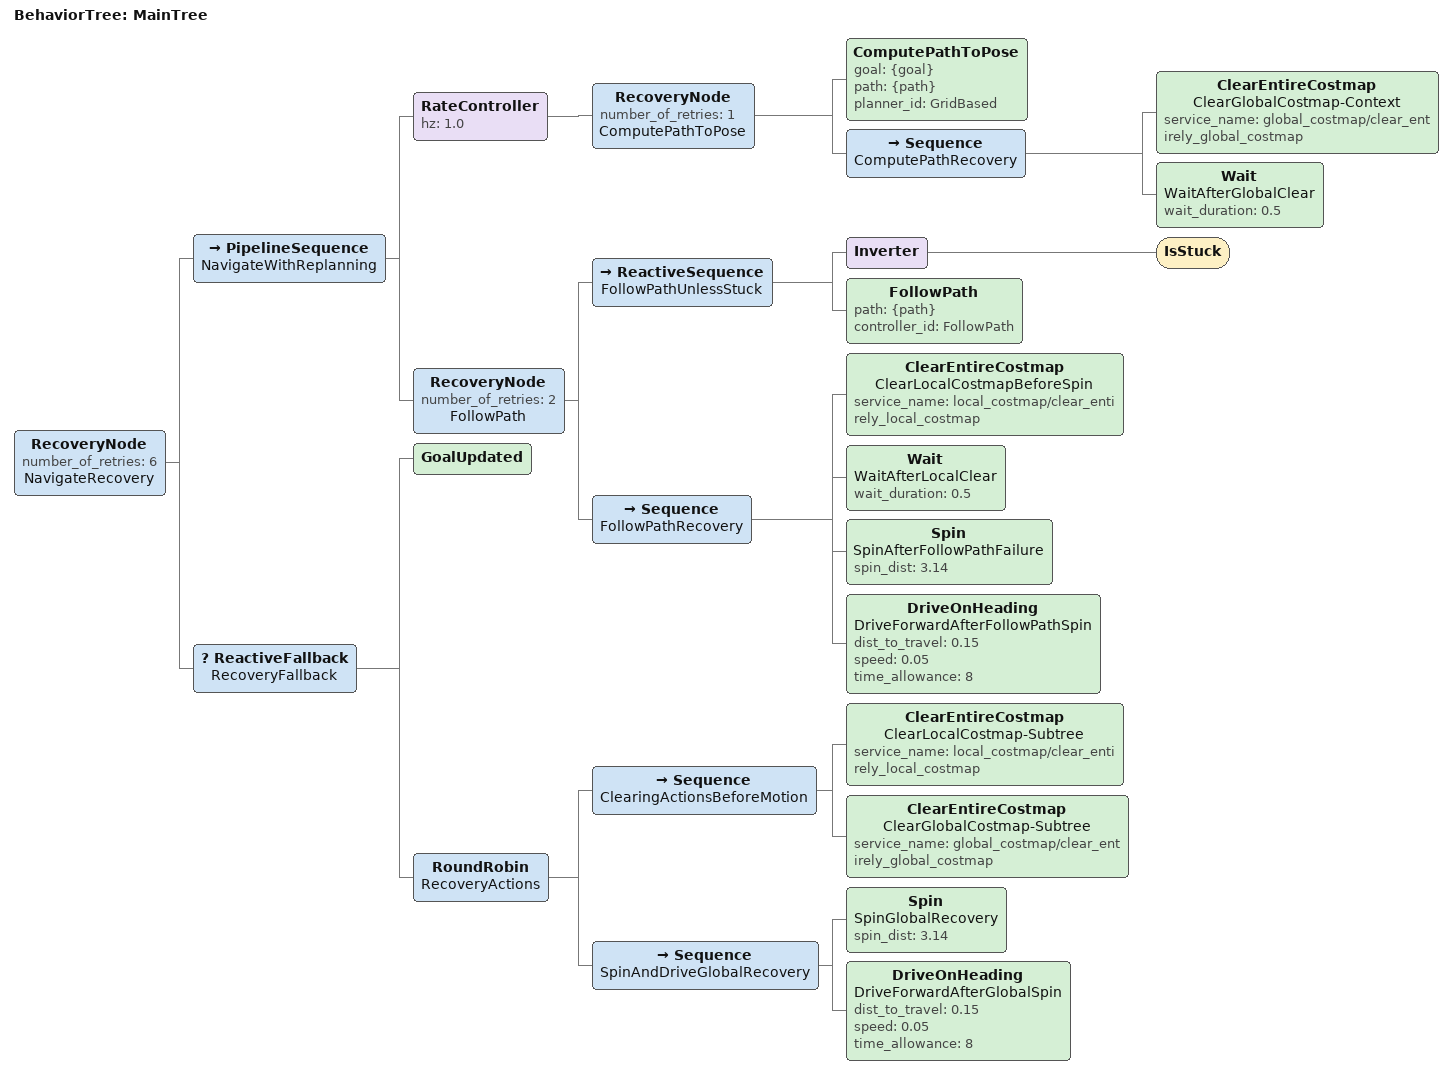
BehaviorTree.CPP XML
<root main_tree_to_execute="MainTree">
  <BehaviorTree ID="MainTree">
    <RecoveryNode number_of_retries="6" name="NavigateRecovery">
      <PipelineSequence name="NavigateWithReplanning">
        <RateController hz="1.0">
          <RecoveryNode number_of_retries="1" name="ComputePathToPose">
            <ComputePathToPose goal="{goal}" path="{path}" planner_id="GridBased"/>
            <Sequence name="ComputePathRecovery">
              <ClearEntireCostmap name="ClearGlobalCostmap-Context" service_name="global_costmap/clear_entirely_global_costmap"/>
              <Wait name="WaitAfterGlobalClear" wait_duration="0.5"/>
            </Sequence>
          </RecoveryNode>
        </RateController>
        <RecoveryNode number_of_retries="2" name="FollowPath">
          <ReactiveSequence name="FollowPathUnlessStuck">
            <Inverter>
              <IsStuck/>
            </Inverter>
            <FollowPath path="{path}" controller_id="FollowPath"/>
          </ReactiveSequence>
          <Sequence name="FollowPathRecovery">
            <ClearEntireCostmap name="ClearLocalCostmapBeforeSpin" service_name="local_costmap/clear_entirely_local_costmap"/>
            <Wait name="WaitAfterLocalClear" wait_duration="0.5"/>
            <Spin name="SpinAfterFollowPathFailure" spin_dist="3.14"/>
            <DriveOnHeading name="DriveForwardAfterFollowPathSpin" dist_to_travel="0.15" speed="0.05" time_allowance="8"/>
          </Sequence>
        </RecoveryNode>
      </PipelineSequence>
      <ReactiveFallback name="RecoveryFallback">
        <GoalUpdated/>
        <RoundRobin name="RecoveryActions">
          <Sequence name="ClearingActionsBeforeMotion">
            <ClearEntireCostmap name="ClearLocalCostmap-Subtree" service_name="local_costmap/clear_entirely_local_costmap"/>
            <ClearEntireCostmap name="ClearGlobalCostmap-Subtree" service_name="global_costmap/clear_entirely_global_costmap"/>
          </Sequence>
          <Sequence name="SpinAndDriveGlobalRecovery">
            <Spin name="SpinGlobalRecovery" spin_dist="3.14"/>
            <DriveOnHeading name="DriveForwardAfterGlobalSpin" dist_to_travel="0.15" speed="0.05" time_allowance="8"/>
          </Sequence>
        </RoundRobin>
      </ReactiveFallback>
    </RecoveryNode>
  </BehaviorTree>
</root>
